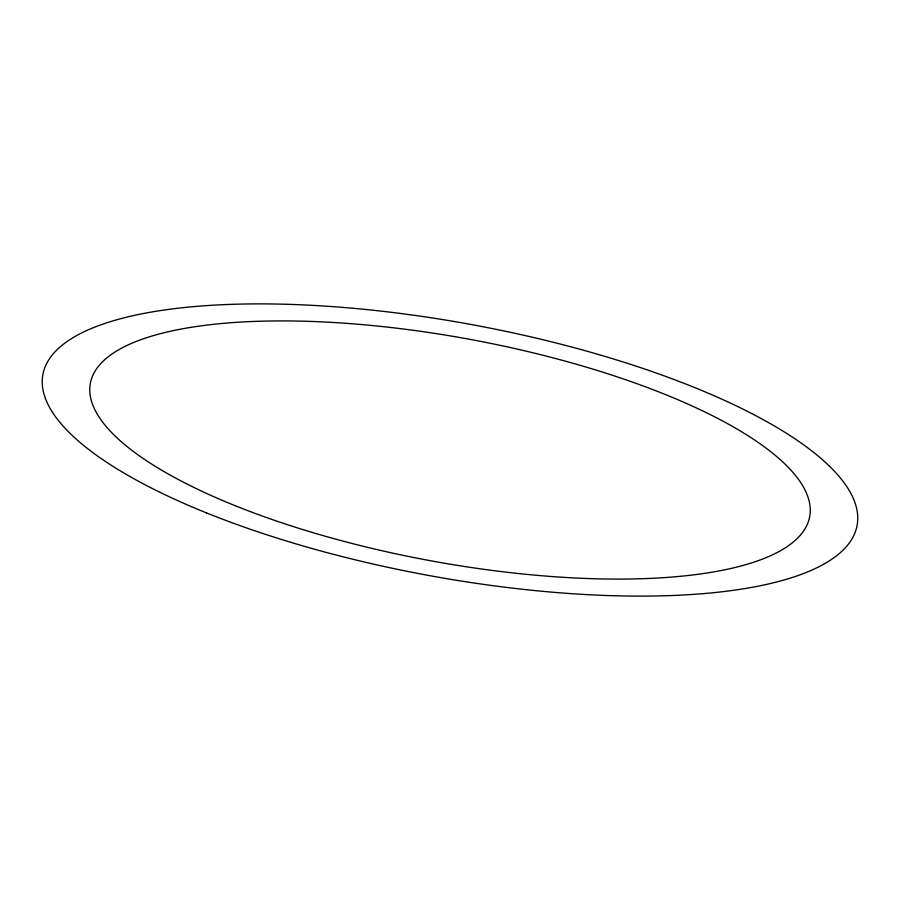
<?xml version="1.0" encoding="UTF-8"?>
<svg xmlns="http://www.w3.org/2000/svg" width="900" height="900" viewBox="0 0 900 900"><rect width="100%" height="100%" fill="white"/><g stroke="black" fill="none" stroke-linecap="round" stroke-linejoin="round"><path stroke-width="1.35" d="M206.539 512.921A414.022 127.249 10.5 0 0 855 532.733A414.022 127.249 10.5 0 0 288.461 304.335A414.022 127.249 10.5 0 0 206.539 512.921M234.911 505.598A365.794 112.433 10.5 0 0 807.817 523.102A365.794 112.433 10.5 0 0 307.271 321.311A365.794 112.433 10.5 0 0 234.911 505.598"/></g></svg>
